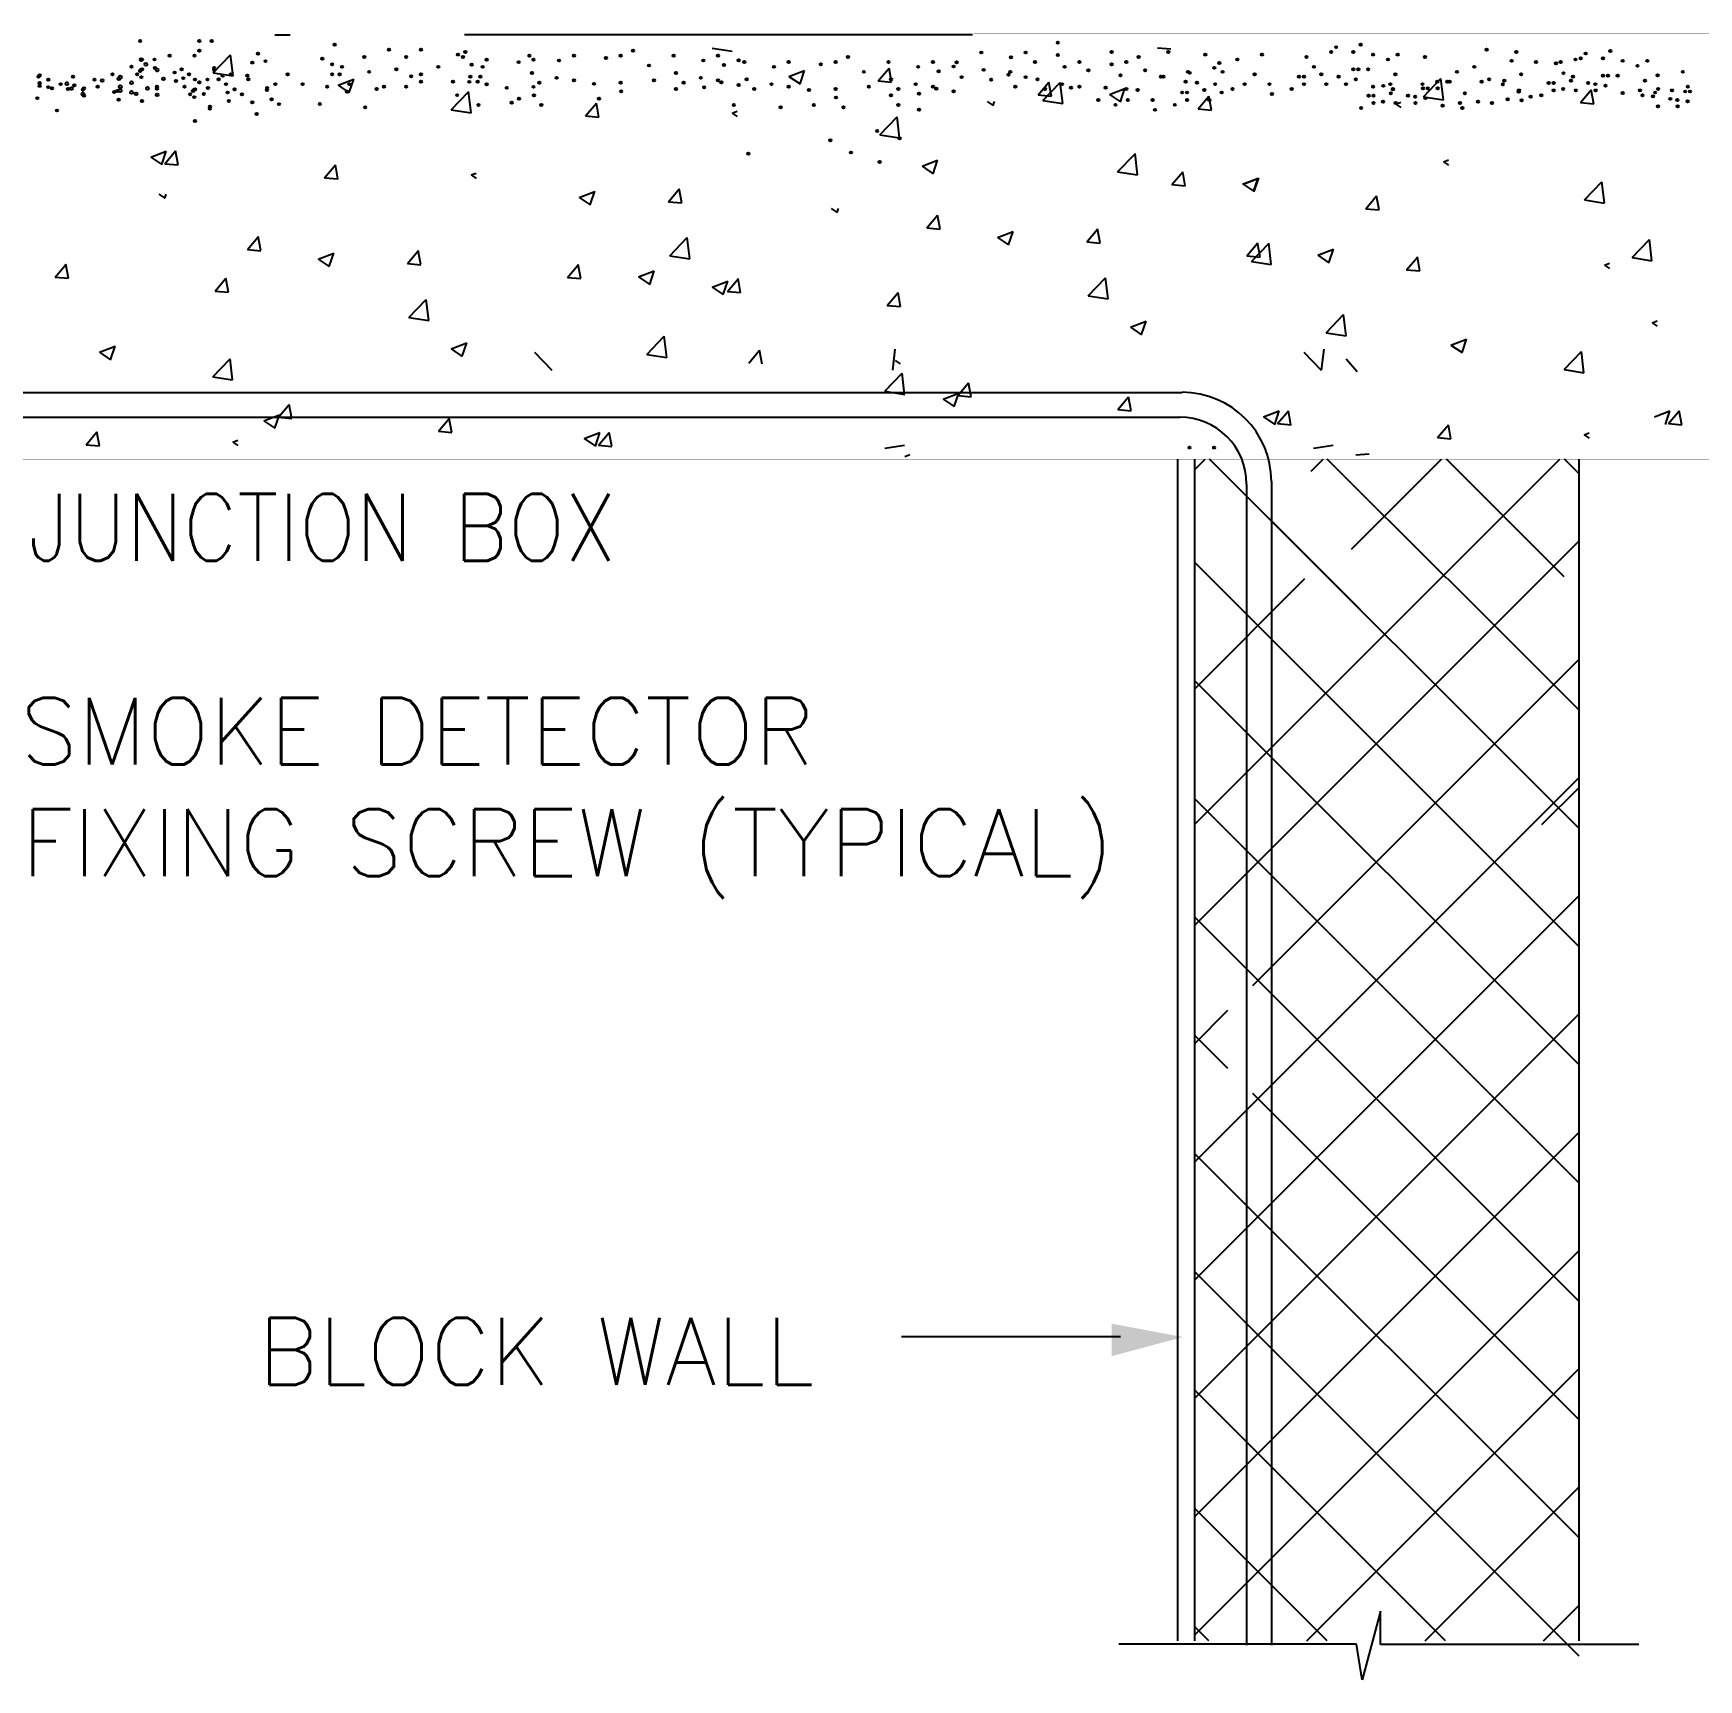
# Model space of a CAD drawing. Header units: inches. Extents: x 3955 to 4125, y 4886 to 4983.
# Drawn here: x 4081.309 to 4082.83, y 4951.945 to 4953.447 of the extents above; entities that cross this region are included whole.
import ezdxf

# ---------------------------------------------------------------- set-up
doc = ezdxf.new("R2010")
doc.units = ezdxf.units.IN
doc.header["$MEASUREMENT"] = 0
doc.linetypes.add('C', pattern=[0])
doc.layers.get('0').update_dxf_attribs({"lineweight": 35})
for name, color, linetype in [('A-SANITA', 7, 'Continuous'), ('ARCH', 1, 'Continuous'), ('C', 2, 'C'), ('E-LIGHT', 141, 'Continuous'), ('E-TEXT', 2, 'Continuous')]:
    doc.layers.add(name, color=color, linetype=linetype)
doc.styles.add('ROMANS', font='ROMANS.shx', dxfattribs={"width": 0.9})

# ---------------------------------------------------------------- blocks, each defined once
blk = doc.blocks.new('A$C760A6436')
at = {"layer": 'A-SANITA', "color": 2, "linetype": 'Continuous'}
for p, q in [((4.04853, -0.42046), (4.51222, -0.42046)), ((4.51222, -0.42046), (4.57004, -0.42046)), ((4.04853, -0.42984), (4.51222, -0.42984)), ((4.51222, -0.42984), (4.5691, -0.42984)), ((4.59442, -0.45516), (4.59442, -0.89462)), ((4.6038, -0.45421), (4.6038, -0.89462))]:
    blk.add_line(p, q, dxfattribs=at)
for centre in [(4.57279, -0.44135), (4.58212, -0.44135)]:
    blk.add_circle(centre, 0.000422, dxfattribs=at)
for centre, radius in [((4.57004, -0.45421), 0.03376), ((4.5691, -0.45516), 0.02532)]:
    blk.add_arc(centre, radius, 0, 90, dxfattribs=at)
at = {"layer": 'ARCH', "color": 8}
for p, q in [((4.23238, -0.28532), (4.22655, -0.28532)), ((4.20331, -0.29954), (4.20988, -0.29269)), ((4.21081, -0.30069), (4.20988, -0.29268)), ((4.39215, -0.29015), (4.39965, -0.29131)), ((4.56063, -0.29005), (4.56568, -0.29049)), ((4.20331, -0.29954), (4.21081, -0.30071)), ((4.25054, -0.30421), (4.25645, -0.30194)), ((4.25474, -0.30702), (4.25645, -0.30192)), ((4.42119, -0.30091), (4.4271, -0.29864)), ((4.42119, -0.30091), (4.42539, -0.30374)), ((4.42538, -0.30372), (4.42709, -0.29862)), ((4.455, -0.30258), (4.45907, -0.29773)), ((4.46005, -0.303), (4.45907, -0.29771)), ((4.6614, -0.30856), (4.66797, -0.30171)), ((4.6689, -0.30971), (4.66797, -0.30169)), ((4.25054, -0.30421), (4.25474, -0.30704)), ((4.29337, -0.31351), (4.29995, -0.30666)), ((4.30088, -0.31466), (4.29994, -0.30664)), ((4.455, -0.30258), (4.46005, -0.30302)), ((4.51553, -0.30788), (4.5196, -0.30303)), ((4.51553, -0.30788), (4.52058, -0.30832)), ((4.51732, -0.31), (4.52389, -0.30315)), ((4.52058, -0.3083), (4.5196, -0.30301)), ((4.52482, -0.31115), (4.52389, -0.30314)), ((4.54247, -0.30767), (4.54838, -0.3054)), ((4.54247, -0.30767), (4.54667, -0.3105)), ((4.54666, -0.31048), (4.54838, -0.30538)), ((4.57607, -0.31317), (4.58013, -0.30832)), ((4.58111, -0.31359), (4.58013, -0.30831)), ((4.6614, -0.30856), (4.6689, -0.30972)), ((4.72077, -0.31078), (4.72484, -0.30594)), ((4.72581, -0.31121), (4.72483, -0.30592)), ((4.29337, -0.31351), (4.30088, -0.31467)), ((4.34424, -0.31585), (4.34831, -0.311)), ((4.34929, -0.31627), (4.34831, -0.31098)), ((4.39969, -0.31482), (4.40159, -0.31409)), ((4.39969, -0.31482), (4.40159, -0.31611)), ((4.49622, -0.31036), (4.49847, -0.31188)), ((4.49847, -0.31186), (4.49897, -0.31036)), ((4.51732, -0.31), (4.52483, -0.31117)), ((4.57607, -0.31317), (4.58111, -0.31361)), ((4.65093, -0.3114), (4.65283, -0.31067)), ((4.65093, -0.3114), (4.65283, -0.31269)), ((4.72077, -0.31078), (4.72581, -0.31123)), ((4.34424, -0.31585), (4.34929, -0.31629)), ((4.45554, -0.32301), (4.46212, -0.31616)), ((4.46305, -0.32416), (4.46212, -0.31614)), ((4.45554, -0.32301), (4.46305, -0.32417)), ((4.17963, -0.33143), (4.18554, -0.32916)), ((4.17963, -0.33143), (4.18383, -0.33426)), ((4.18383, -0.33424), (4.18554, -0.32914)), ((4.18494, -0.33392), (4.18901, -0.32907)), ((4.18494, -0.33392), (4.18999, -0.33436)), ((4.18998, -0.33434), (4.18901, -0.32905)), ((4.47156, -0.33489), (4.47747, -0.33262)), ((4.47576, -0.3377), (4.47747, -0.3326)), ((4.54561, -0.33698), (4.55218, -0.33013)), ((4.55311, -0.33813), (4.55218, -0.33011)), ((4.66894, -0.33324), (4.67084, -0.33251)), ((4.66894, -0.33324), (4.67084, -0.33452)), ((4.24547, -0.33922), (4.24954, -0.33437)), ((4.24547, -0.33922), (4.25052, -0.33966)), ((4.25051, -0.33964), (4.24954, -0.33435)), ((4.30091, -0.33819), (4.30282, -0.33746)), ((4.30091, -0.33819), (4.30282, -0.33947)), ((4.47156, -0.33489), (4.47576, -0.33772)), ((4.54561, -0.33698), (4.55312, -0.33814)), ((4.56617, -0.34182), (4.57024, -0.33697)), ((4.57122, -0.34224), (4.57024, -0.33695)), ((4.59284, -0.34164), (4.59875, -0.33938)), ((4.59311, -0.34161), (4.59902, -0.33934)), ((4.59704, -0.34446), (4.59875, -0.33936)), ((4.5973, -0.34443), (4.59901, -0.33933)), ((4.18276, -0.34541), (4.18501, -0.34693)), ((4.18501, -0.34691), (4.18551, -0.34541)), ((4.34177, -0.34666), (4.34768, -0.34439)), ((4.34177, -0.34666), (4.34597, -0.34949)), ((4.34597, -0.34947), (4.34768, -0.34437)), ((4.37559, -0.34833), (4.37966, -0.34348)), ((4.38063, -0.34875), (4.37966, -0.34346)), ((4.56617, -0.34182), (4.57122, -0.34226)), ((4.59311, -0.34161), (4.5973, -0.34444)), ((4.63956, -0.35097), (4.64363, -0.34612)), ((4.64461, -0.35139), (4.64363, -0.3461)), ((4.72232, -0.34764), (4.72889, -0.34079)), ((4.72982, -0.34879), (4.72889, -0.34078)), ((4.37559, -0.34833), (4.38063, -0.34877)), ((4.43714, -0.35088), (4.43939, -0.35239)), ((4.43939, -0.35237), (4.43989, -0.35088)), ((4.63956, -0.35097), (4.64461, -0.35141)), ((4.72232, -0.34764), (4.72983, -0.34881)), ((4.4734, -0.3582), (4.47747, -0.35335)), ((4.4734, -0.3582), (4.47845, -0.35864)), ((4.47844, -0.35863), (4.47747, -0.35334)), ((4.53393, -0.3635), (4.538, -0.35865)), ((4.53897, -0.36392), (4.538, -0.35863)), ((4.21629, -0.3664), (4.22035, -0.36155)), ((4.22133, -0.36682), (4.22035, -0.36153)), ((4.37613, -0.36876), (4.3827, -0.36191)), ((4.38363, -0.3699), (4.3827, -0.36189)), ((4.50012, -0.36183), (4.50602, -0.35956)), ((4.50012, -0.36183), (4.50431, -0.36466)), ((4.50431, -0.36464), (4.50602, -0.35954)), ((4.53393, -0.3635), (4.53898, -0.36394)), ((4.59446, -0.36879), (4.59853, -0.36395)), ((4.59625, -0.37092), (4.60282, -0.36407)), ((4.59951, -0.36922), (4.59853, -0.36393)), ((4.60375, -0.37207), (4.60282, -0.36406)), ((4.74032, -0.36948), (4.7469, -0.36263)), ((4.74783, -0.37063), (4.7469, -0.36261)), ((4.21629, -0.3664), (4.22133, -0.36684)), ((4.243, -0.37002), (4.24891, -0.36775)), ((4.243, -0.37002), (4.2472, -0.37285)), ((4.2472, -0.37283), (4.24891, -0.36773)), ((4.27682, -0.37169), (4.28089, -0.36685)), ((4.27682, -0.37169), (4.28186, -0.37214)), ((4.28186, -0.37212), (4.28088, -0.36683)), ((4.37613, -0.36876), (4.38364, -0.36992)), ((4.59446, -0.36879), (4.59951, -0.36924)), ((4.59625, -0.37092), (4.60375, -0.37209)), ((4.6214, -0.36858), (4.62731, -0.36632)), ((4.6214, -0.36858), (4.6256, -0.37142)), ((4.62559, -0.3714), (4.6273, -0.3663)), ((4.65499, -0.37409), (4.65906, -0.36924)), ((4.66004, -0.37451), (4.65906, -0.36922)), ((4.72986, -0.37232), (4.73176, -0.37159)), ((4.74032, -0.36948), (4.74783, -0.37064)), ((4.1435, -0.37682), (4.14757, -0.37197)), ((4.1435, -0.37682), (4.14854, -0.37726)), ((4.14854, -0.37724), (4.14756, -0.37195)), ((4.20403, -0.38212), (4.2081, -0.37727)), ((4.20907, -0.38254), (4.2081, -0.37725)), ((4.33735, -0.37699), (4.34142, -0.37214)), ((4.33735, -0.37699), (4.34239, -0.37743)), ((4.34239, -0.37741), (4.34141, -0.37212)), ((4.36428, -0.37678), (4.37019, -0.37451)), ((4.36428, -0.37678), (4.36848, -0.37961)), ((4.36848, -0.37959), (4.37019, -0.37449)), ((4.39788, -0.38229), (4.40195, -0.37744)), ((4.40292, -0.38271), (4.40194, -0.37742)), ((4.53447, -0.38393), (4.54105, -0.37708)), ((4.54198, -0.38507), (4.54104, -0.37706)), ((4.65499, -0.37409), (4.66004, -0.37453)), ((4.72986, -0.37232), (4.73176, -0.3736)), ((4.20403, -0.38212), (4.20907, -0.38256)), ((4.39215, -0.38063), (4.39806, -0.37837)), ((4.39215, -0.38063), (4.39634, -0.38347)), ((4.39634, -0.38345), (4.39805, -0.37835)), ((4.39788, -0.38229), (4.40292, -0.38273)), ((4.45841, -0.38758), (4.46248, -0.38273)), ((4.46345, -0.388), (4.46248, -0.38271)), ((4.53447, -0.38393), (4.54198, -0.38509)), ((4.27736, -0.39212), (4.28393, -0.38527)), ((4.28486, -0.39327), (4.28393, -0.38526)), ((4.45841, -0.38758), (4.46345, -0.38802)), ((4.27736, -0.39212), (4.28486, -0.39329)), ((4.55049, -0.3958), (4.5564, -0.39354)), ((4.55049, -0.3958), (4.55469, -0.39864)), ((4.55469, -0.39862), (4.5564, -0.39352)), ((4.62454, -0.39789), (4.63111, -0.39104)), ((4.63204, -0.39904), (4.63111, -0.39103)), ((4.74786, -0.39416), (4.74977, -0.39342)), ((4.74786, -0.39416), (4.74977, -0.39544)), ((4.16028, -0.40529), (4.16618, -0.40303)), ((4.16447, -0.40811), (4.16618, -0.40301)), ((4.29337, -0.404), (4.29928, -0.40173)), ((4.29757, -0.40681), (4.29928, -0.40171)), ((4.36742, -0.40609), (4.374, -0.39924)), ((4.37493, -0.40724), (4.374, -0.39922)), ((4.62454, -0.39789), (4.63204, -0.39906)), ((4.67177, -0.40256), (4.67768, -0.40029)), ((4.67177, -0.40256), (4.67597, -0.40539)), ((4.67597, -0.40538), (4.67768, -0.40028)), ((4.16028, -0.40529), (4.16447, -0.40813)), ((4.20311, -0.4146), (4.20968, -0.40774)), ((4.21061, -0.41574), (4.20968, -0.40773)), ((4.29337, -0.404), (4.29757, -0.40683)), ((4.3249, -0.40525), (4.33148, -0.4121)), ((4.36742, -0.40609), (4.37493, -0.40725)), ((4.40596, -0.40939), (4.41003, -0.40454)), ((4.411, -0.40981), (4.41003, -0.40452)), ((4.46132, -0.4041), (4.46038, -0.41211)), ((4.4614, -0.40836), (4.4633, -0.40965)), ((4.61609, -0.40525), (4.62267, -0.4121)), ((4.6236, -0.4041), (4.62267, -0.41211)), ((4.63216, -0.40776), (4.63623, -0.4126)), ((4.71461, -0.41186), (4.72118, -0.40501)), ((4.72211, -0.41301), (4.72118, -0.405)), ((4.20311, -0.4146), (4.21062, -0.41576)), ((4.45749, -0.42006), (4.46406, -0.41321)), ((4.46499, -0.42121), (4.46406, -0.41319)), ((4.71461, -0.41186), (4.72211, -0.41303)), ((4.45749, -0.42006), (4.465, -0.42122)), ((4.47958, -0.42302), (4.48549, -0.42075)), ((4.48378, -0.42584), (4.48549, -0.42074)), ((4.48511, -0.42168), (4.48918, -0.41683)), ((4.48511, -0.42168), (4.49016, -0.42212)), ((4.49015, -0.4221), (4.48918, -0.41681)), ((4.54564, -0.42698), (4.54971, -0.42213)), ((4.55068, -0.4274), (4.54971, -0.42211)), ((4.228, -0.42988), (4.23206, -0.42503)), ((4.23304, -0.4303), (4.23206, -0.42501)), ((4.47958, -0.42302), (4.48378, -0.42585)), ((4.54564, -0.42698), (4.55069, -0.42742)), ((4.60086, -0.42978), (4.60677, -0.42751)), ((4.60506, -0.43259), (4.60677, -0.42749)), ((4.60617, -0.43227), (4.61024, -0.42742)), ((4.61121, -0.4327), (4.61024, -0.42741)), ((4.74874, -0.42978), (4.75465, -0.42751)), ((4.75294, -0.43259), (4.75465, -0.42749)), ((4.75405, -0.43227), (4.75812, -0.42742)), ((4.7591, -0.4327), (4.75812, -0.42741)), ((4.22247, -0.43122), (4.22838, -0.42895)), ((4.22247, -0.43122), (4.22666, -0.43405)), ((4.22666, -0.43403), (4.22837, -0.42893)), ((4.228, -0.42988), (4.23304, -0.43032)), ((4.28853, -0.43517), (4.29259, -0.43032)), ((4.29357, -0.4356), (4.29259, -0.43031)), ((4.60086, -0.42978), (4.60506, -0.43261)), ((4.60617, -0.43227), (4.61122, -0.43271)), ((4.6667, -0.43757), (4.67077, -0.43272)), ((4.67175, -0.43799), (4.67077, -0.4327)), ((4.75405, -0.43227), (4.7591, -0.43271)), ((4.15521, -0.4403), (4.15928, -0.43545)), ((4.15521, -0.4403), (4.16025, -0.44074)), ((4.16025, -0.44072), (4.15927, -0.43543)), ((4.21065, -0.43927), (4.21255, -0.43854)), ((4.21065, -0.43927), (4.21255, -0.44056)), ((4.28853, -0.43517), (4.29357, -0.43561)), ((4.34375, -0.43798), (4.34966, -0.43571)), ((4.34375, -0.43798), (4.34795, -0.44081)), ((4.34794, -0.44079), (4.34966, -0.43569)), ((4.34906, -0.44047), (4.35313, -0.43562)), ((4.34906, -0.44047), (4.3541, -0.44091)), ((4.3541, -0.44089), (4.35312, -0.4356)), ((4.45744, -0.44162), (4.46495, -0.44046)), ((4.61972, -0.44162), (4.62723, -0.44046)), ((4.6667, -0.43757), (4.67175, -0.43801)), ((4.72215, -0.43654), (4.72405, -0.43581)), ((4.72215, -0.43654), (4.72405, -0.43782)), ((4.46503, -0.44474), (4.46693, -0.44401)), ((4.57467, -0.44973), (4.57869, -0.44571)), ((4.57467, -0.584), (4.71295, -0.44571)), ((4.72024, -0.58552), (4.58043, -0.44571)), ((4.62568, -0.49096), (4.58043, -0.44571)), ((4.6189, -0.45025), (4.62344, -0.44571)), ((4.6702, -0.49096), (4.62495, -0.44571)), ((4.6341, -0.47981), (4.6682, -0.44571)), ((4.63579, -0.44413), (4.64083, -0.44369)), ((4.71462, -0.4903), (4.67004, -0.44571)), ((4.72024, -0.45126), (4.7147, -0.44571)), ((4.57467, -0.62225), (4.72024, -0.47668)), ((4.72024, -0.63028), (4.57467, -0.4847)), ((4.57467, -0.53274), (4.61645, -0.49096)), ((4.6375, -0.50278), (4.62568, -0.49096)), ((4.72024, -0.54077), (4.67044, -0.49096)), ((4.59675, -0.64493), (4.72024, -0.52143)), ((4.72024, -0.67503), (4.57467, -0.52946)), ((4.57467, -0.71176), (4.72024, -0.56619)), ((4.70621, -0.584), (4.72024, -0.56997)), ((4.72024, -0.71979), (4.57467, -0.57421)), ((4.57467, -0.75652), (4.72024, -0.61094)), ((4.72024, -0.76454), (4.57467, -0.61897)), ((4.57467, -0.66701), (4.58737, -0.65431)), ((4.57467, -0.80127), (4.72024, -0.6557)), ((4.58737, -0.67642), (4.57467, -0.66372)), ((4.72024, -0.8093), (4.59675, -0.68581)), ((4.57467, -0.84603), (4.72024, -0.70045)), ((4.72024, -0.85405), (4.57467, -0.70848)), ((4.57467, -0.89078), (4.72024, -0.74521)), ((4.72024, -0.89881), (4.57467, -0.75323)), ((4.61722, -0.89299), (4.72024, -0.78996)), ((4.66967, -0.89299), (4.57467, -0.79799)), ((4.66197, -0.89299), (4.72024, -0.83472)), ((4.62491, -0.89299), (4.57467, -0.84275)), ((4.70673, -0.89299), (4.72024, -0.87948))]:
    blk.add_line(p, q, dxfattribs=at)
at = {"layer": 'ARCH', "color": 1}
for p, q in [((4.29843, -0.28499), (4.49069, -0.28499)), ((4.72024, -0.89299), (4.72024, -0.44571)), ((4.64509, -0.88179), (4.63813, -0.90769)), ((4.64509, -0.89442), (4.64509, -0.88179)), ((4.58016, -0.89299), (4.57467, -0.8875)), ((4.63602, -0.89427), (4.54608, -0.89427)), ((4.63813, -0.90769), (4.63602, -0.89427)), ((4.74285, -0.89442), (4.64509, -0.89442))]:
    blk.add_line(p, q, dxfattribs=at)
at = {"layer": 'ARCH', "color": 1, "const_width": 0.0000844}
for points in [[(4.38277, -0.28482), (3.58776, -0.28482)], [(4.88852, -0.28463), (4.49117, -0.28463)], [(4.88839, -0.44571), (3.58448, -0.44571)]]:
    blk.add_lwpolyline(points, dxfattribs=at)
at = {"layer": 'ARCH', "color": 1}
blk.add_lwpolyline([(4.57467, -0.44571), (4.57467, -0.89299)], dxfattribs=at)
at = {"layer": 'ARCH', "color": 8}
for centre, radius in [((4.17564, -0.28744), 0.000422), ((4.19805, -0.28744), 0.000422), ((4.20273, -0.28744), 0.000422), ((4.24925, -0.28887), 0.000422), ((4.52297, -0.2881), 0.000422), ((4.6283, -0.28981), 0.000422), ((4.63763, -0.28887), 0.000422), ((4.17602, -0.29452), 0.000549), ((4.17637, -0.29448), 0.000422), ((4.17783, -0.29631), 0.000549), ((4.18106, -0.29448), 0.000422), ((4.18684, -0.29305), 0.000422), ((4.1962, -0.29305), 0.000422), ((4.19805, -0.29118), 0.000422), ((4.21809, -0.29564), 0.000422), ((4.22028, -0.2923), 0.000422), ((4.22308, -0.2951), 0.000422), ((4.24456, -0.29415), 0.000422), ((4.2483, -0.29635), 0.000422), ((4.26045, -0.29355), 0.000422), ((4.26978, -0.29074), 0.000422), ((4.27632, -0.29355), 0.000422), ((4.28193, -0.29074), 0.000422), ((4.29595, -0.29261), 0.000422), ((4.2978, -0.29355), 0.000422), ((4.29875, -0.29168), 0.000422), ((4.30115, -0.29641), 0.000422), ((4.30676, -0.29456), 0.000422), ((4.31891, -0.29548), 0.000422), ((4.32298, -0.29303), 0.000422), ((4.3245, -0.29456), 0.000422), ((4.33419, -0.29488), 0.000422), ((4.3398, -0.29303), 0.000422), ((4.35195, -0.29396), 0.000422), ((4.35754, -0.29303), 0.000422), ((4.36221, -0.29116), 0.000422), ((4.37757, -0.29303), 0.000422), ((4.38877, -0.29488), 0.000422), ((4.39438, -0.29303), 0.000422), ((4.39657, -0.29661), 0.000422), ((4.40218, -0.29477), 0.000422), ((4.40431, -0.29542), 0.000422), ((4.42112, -0.29542), 0.000422), ((4.43327, -0.29635), 0.000422), ((4.43886, -0.29542), 0.000422), ((4.44353, -0.29355), 0.000422), ((4.45889, -0.29542), 0.000422), ((4.4757, -0.29542), 0.000422), ((4.48467, -0.29556), 0.000422), ((4.494, -0.29184), 0.000422), ((4.50521, -0.29369), 0.000422), ((4.51082, -0.29184), 0.000422), ((4.51433, -0.29542), 0.000422), ((4.52297, -0.29276), 0.000422), ((4.53115, -0.29542), 0.000422), ((4.5433, -0.29168), 0.000422), ((4.5433, -0.29635), 0.000422), ((4.54889, -0.29542), 0.000422), ((4.55355, -0.29355), 0.000422), ((4.56478, -0.29168), 0.000422), ((4.57878, -0.29261), 0.000422), ((4.58405, -0.29578), 0.000422), ((4.59093, -0.29448), 0.000422), ((4.60026, -0.29261), 0.000422), ((4.61707, -0.29355), 0.000422), ((4.62643, -0.29168), 0.000422), ((4.63484, -0.29168), 0.000422), ((4.6423, -0.29261), 0.000422), ((4.64791, -0.29448), 0.000422), ((4.65163, -0.29261), 0.000422), ((4.66191, -0.29355), 0.000422), ((4.68526, -0.29074), 0.000422), ((4.69473, -0.295), 0.000422), ((4.69648, -0.29168), 0.000422), ((4.70395, -0.29542), 0.000422), ((4.71155, -0.29594), 0.000422), ((4.71328, -0.29542), 0.000422), ((4.71889, -0.29448), 0.000422), ((4.7209, -0.29407), 0.000422), ((4.72277, -0.2922), 0.000422), ((4.72931, -0.29407), 0.000422), ((4.73211, -0.29125), 0.000422), ((4.73677, -0.295), 0.000422), ((4.7461, -0.295), 0.000422), ((4.13715, -0.30101), 0.000422), ((4.13762, -0.30052), 0.000422), ((4.14087, -0.30214), 0.000422), ((4.15023, -0.30101), 0.000422), ((4.15835, -0.3021), 0.000422), ((4.16121, -0.30244), 0.000549), ((4.16517, -0.30009), 0.000422), ((4.16752, -0.30179), 0.000549), ((4.16813, -0.30115), 0.000549), ((4.17237, -0.29723), 0.000422), ((4.17452, -0.30009), 0.000422), ((4.17562, -0.29885), 0.000422), ((4.17609, -0.29836), 0.000422), ((4.17609, -0.30117), 0.000422), ((4.17637, -0.29822), 0.000422), ((4.18125, -0.29772), 0.000422), ((4.18206, -0.29842), 0.000549), ((4.18452, -0.30179), 0.000549), ((4.18869, -0.29939), 0.000422), ((4.18916, -0.30264), 0.000422), ((4.19132, -0.29822), 0.000422), ((4.19194, -0.30156), 0.000422), ((4.19413, -0.30009), 0.000422), ((4.19642, -0.30205), 0.000422), ((4.20111, -0.30205), 0.000422), ((4.20364, -0.29847), 0.000422), ((4.20366, -0.29772), 0.000422), ((4.20534, -0.30196), 0.000422), ((4.20689, -0.30063), 0.000422), ((4.21, -0.30009), 0.000422), ((4.21624, -0.30063), 0.000422), ((4.21654, -0.30196), 0.000422), ((4.23149, -0.30009), 0.000422), ((4.2483, -0.30009), 0.000422), ((4.25112, -0.30009), 0.000422), ((4.25204, -0.29727), 0.000422), ((4.26232, -0.29914), 0.000422), ((4.2726, -0.29822), 0.000422), ((4.27821, -0.30089), 0.000422), ((4.28193, -0.30009), 0.000422), ((4.28193, -0.30289), 0.000422), ((4.28847, -0.29727), 0.000422), ((4.29408, -0.30289), 0.000422), ((4.30022, -0.30294), 0.000422), ((4.30062, -0.30101), 0.000422), ((4.30341, -0.30289), 0.000422), ((4.30436, -0.30101), 0.000422), ((4.30528, -0.29727), 0.000422), ((4.32391, -0.29957), 0.000422), ((4.33326, -0.30142), 0.000422), ((4.3398, -0.30237), 0.000422), ((4.36823, -0.29675), 0.000422), ((4.3701, -0.30237), 0.000422), ((4.37849, -0.29957), 0.000422), ((4.38784, -0.30142), 0.000422), ((4.39438, -0.30237), 0.000422), ((4.40523, -0.30196), 0.000422), ((4.41551, -0.29727), 0.000422), ((4.44955, -0.29914), 0.000422), ((4.45981, -0.30196), 0.000422), ((4.47009, -0.29727), 0.000422), ((4.47789, -0.299), 0.000422), ((4.4835, -0.29715), 0.000422), ((4.48654, -0.30117), 0.000422), ((4.49493, -0.29838), 0.000422), ((4.49774, -0.3021), 0.000422), ((4.50428, -0.30023), 0.000422), ((4.505, -0.29914), 0.000422), ((4.51082, -0.30117), 0.000422), ((4.51526, -0.30196), 0.000422), ((4.52554, -0.29727), 0.000422), ((4.53453, -0.29858), 0.000422), ((4.54668, -0.30045), 0.000422), ((4.55601, -0.29858), 0.000422), ((4.56196, -0.30101), 0.000422), ((4.56291, -0.30101), 0.000422), ((4.57132, -0.30289), 0.000422), ((4.57224, -0.29914), 0.000422), ((4.57283, -0.29953), 0.000422), ((4.58218, -0.29765), 0.000422), ((4.58531, -0.29914), 0.000422), ((4.59746, -0.30009), 0.000422), ((4.61428, -0.30101), 0.000422), ((4.61615, -0.30101), 0.000422), ((4.61989, -0.29727), 0.000422), ((4.62269, -0.30009), 0.000422), ((4.62922, -0.30101), 0.000422), ((4.63484, -0.29822), 0.000422), ((4.63576, -0.30196), 0.000422), ((4.63669, -0.29822), 0.000422), ((4.64043, -0.29822), 0.000422), ((4.6507, -0.30009), 0.000422), ((4.66657, -0.30289), 0.000422), ((4.67032, -0.30289), 0.000422), ((4.67126, -0.30289), 0.000422), ((4.67406, -0.29914), 0.000422), ((4.68059, -0.29727), 0.000422), ((4.68339, -0.30289), 0.000422), ((4.68621, -0.30196), 0.000422), ((4.69194, -0.30248), 0.000422), ((4.69833, -0.30009), 0.000422), ((4.71437, -0.29966), 0.000422), ((4.71716, -0.30248), 0.000422), ((4.71797, -0.30101), 0.000422), ((4.72931, -0.30061), 0.000422), ((4.73116, -0.30061), 0.000422), ((4.7349, -0.30061), 0.000422), ((4.74238, -0.29687), 0.000422), ((4.74518, -0.30248), 0.000422), ((4.74998, -0.30045), 0.000422), ((4.75954, -0.29914), 0.000422), ((4.13668, -0.30913), 0.000422), ((4.1376, -0.30447), 0.000422), ((4.13762, -0.30334), 0.000422), ((4.14087, -0.30496), 0.000422), ((4.14227, -0.30539), 0.000422), ((4.14556, -0.30381), 0.000422), ((4.14785, -0.30367), 0.000549), ((4.14836, -0.30568), 0.000422), ((4.14966, -0.30546), 0.000549), ((4.1507, -0.30426), 0.000422), ((4.15389, -0.30757), 0.000549), ((4.15395, -0.30588), 0.000422), ((4.15442, -0.30539), 0.000422), ((4.15442, -0.30821), 0.000422), ((4.15958, -0.30476), 0.000422), ((4.16581, -0.30676), 0.000422), ((4.16702, -0.30643), 0.000422), ((4.16811, -0.30628), 0.000549), ((4.16813, -0.30481), 0.000549), ((4.17236, -0.30326), 0.000549), ((4.17236, -0.30692), 0.000549), ((4.17417, -0.30748), 0.000549), ((4.17845, -0.30542), 0.000549), ((4.18197, -0.3055), 0.000422), ((4.18208, -0.30786), 0.000549), ((4.18199, -0.30476), 0.000422), ((4.19241, -0.3048), 0.000422), ((4.19457, -0.30767), 0.000422), ((4.19566, -0.30643), 0.000422), ((4.19614, -0.30593), 0.000422), ((4.19614, -0.30875), 0.000422), ((4.19642, -0.30579), 0.000422), ((4.19805, -0.30313), 0.000422), ((4.19973, -0.30755), 0.000422), ((4.2013, -0.3053), 0.000422), ((4.20813, -0.30381), 0.000422), ((4.20874, -0.30697), 0.000422), ((4.21136, -0.30579), 0.000422), ((4.21418, -0.30767), 0.000422), ((4.22368, -0.30604), 0.000422), ((4.2237, -0.3053), 0.000422), ((4.22682, -0.30381), 0.000422), ((4.2371, -0.30381), 0.000422), ((4.24643, -0.30476), 0.000422), ((4.25391, -0.30663), 0.000422), ((4.25484, -0.30381), 0.000422), ((4.26512, -0.30568), 0.000422), ((4.26791, -0.30476), 0.000422), ((4.27632, -0.30476), 0.000422), ((4.29561, -0.30798), 0.000422), ((4.30676, -0.30389), 0.000422), ((4.3144, -0.3052), 0.000422), ((4.3245, -0.30482), 0.000422), ((4.32466, -0.30802), 0.000422), ((4.32673, -0.30329), 0.000422), ((4.34744, -0.30368), 0.000422), ((4.35754, -0.30329), 0.000422), ((4.3577, -0.30649), 0.000422), ((4.37849, -0.30563), 0.000422), ((4.38131, -0.30329), 0.000422), ((4.3891, -0.30502), 0.000422), ((4.39564, -0.30315), 0.000422), ((4.40218, -0.3041), 0.000422), ((4.40805, -0.30568), 0.000422), ((4.41458, -0.30381), 0.000422), ((4.42112, -0.30476), 0.000422), ((4.42876, -0.30607), 0.000422), ((4.43886, -0.30568), 0.000422), ((4.43902, -0.30888), 0.000422), ((4.45142, -0.30476), 0.000422), ((4.45981, -0.30802), 0.000422), ((4.46263, -0.30568), 0.000422), ((4.46916, -0.30381), 0.000422), ((4.47042, -0.30741), 0.000422), ((4.4757, -0.30476), 0.000422), ((4.47696, -0.30554), 0.000422), ((4.4835, -0.30649), 0.000422), ((4.50687, -0.30476), 0.000422), ((4.51807, -0.30568), 0.000422), ((4.52461, -0.30381), 0.000422), ((4.52799, -0.30512), 0.000422), ((4.53115, -0.30476), 0.000422), ((4.54107, -0.30512), 0.000422), ((4.54889, -0.30568), 0.000422), ((4.55322, -0.30606), 0.000422), ((4.57003, -0.30699), 0.000422), ((4.5719, -0.30699), 0.000422), ((4.57564, -0.30325), 0.000422), ((4.57844, -0.30606), 0.000422), ((4.58252, -0.30381), 0.000422), ((4.58498, -0.30699), 0.000422), ((4.58906, -0.30568), 0.000422), ((4.59372, -0.30381), 0.000422), ((4.60308, -0.30381), 0.000422), ((4.604, -0.30755), 0.000422), ((4.61148, -0.30568), 0.000422), ((4.61615, -0.30381), 0.000422), ((4.62456, -0.30381), 0.000422), ((4.63202, -0.30381), 0.000422), ((4.64059, -0.30818), 0.000422), ((4.6423, -0.30476), 0.000422), ((4.64246, -0.30818), 0.000422), ((4.6462, -0.30444), 0.000422), ((4.64883, -0.30381), 0.000422), ((4.649, -0.30726), 0.000422), ((4.64978, -0.30568), 0.000422), ((4.6498, -0.30579), 0.000422), ((4.65553, -0.30818), 0.000422), ((4.65821, -0.30859), 0.000422), ((4.66098, -0.30381), 0.000422), ((4.66115, -0.30539), 0.000422), ((4.66207, -0.30913), 0.000422), ((4.66299, -0.30539), 0.000422), ((4.66674, -0.30539), 0.000422), ((4.67701, -0.30726), 0.000422), ((4.69138, -0.30392), 0.000422), ((4.69741, -0.30663), 0.000422), ((4.69755, -0.3062), 0.000422), ((4.70197, -0.30859), 0.000422), ((4.70596, -0.30807), 0.000422), ((4.70875, -0.3034), 0.000422), ((4.71062, -0.3034), 0.000422), ((4.71062, -0.3062), 0.000422), ((4.71422, -0.30568), 0.000422), ((4.71903, -0.3062), 0.000422), ((4.7237, -0.3034), 0.000422), ((4.72637, -0.30381), 0.000422), ((4.72649, -0.3062), 0.000422), ((4.73024, -0.30435), 0.000422), ((4.73677, -0.30714), 0.000422), ((4.74331, -0.3062), 0.000422), ((4.74426, -0.30807), 0.000422), ((4.74825, -0.30845), 0.000422), ((4.74906, -0.30699), 0.000422), ((4.75019, -0.30568), 0.000422), ((4.75546, -0.3062), 0.000422), ((4.7604, -0.30658), 0.000422), ((4.76141, -0.30476), 0.000422), ((4.76225, -0.30658), 0.000422), ((4.14414, -0.3138), 0.000422), ((4.16749, -0.30967), 0.000422), ((4.17637, -0.31017), 0.000422), ((4.20201, -0.31308), 0.000422), ((4.20203, -0.31233), 0.000422), ((4.20921, -0.31021), 0.000422), ((4.21809, -0.31071), 0.000422), ((4.21977, -0.31513), 0.000422), ((4.22538, -0.30954), 0.000422), ((4.22818, -0.31139), 0.000422), ((4.24363, -0.31129), 0.000422), ((4.26081, -0.3126), 0.000422), ((4.30371, -0.31174), 0.000422), ((4.31627, -0.31081), 0.000422), ((4.31901, -0.30929), 0.000422), ((4.32747, -0.31174), 0.000422), ((4.34931, -0.30929), 0.000422), ((4.40033, -0.31168), 0.000422), ((4.41807, -0.3126), 0.000422), ((4.43063, -0.31168), 0.000422), ((4.44183, -0.3126), 0.000422), ((4.46263, -0.31174), 0.000422), ((4.47042, -0.31347), 0.000422), ((4.53827, -0.30978), 0.000422), ((4.54481, -0.31165), 0.000422), ((4.54947, -0.30978), 0.000422), ((4.55883, -0.30978), 0.000422), ((4.55975, -0.31352), 0.000422), ((4.56724, -0.31165), 0.000422), ((4.5719, -0.30978), 0.000422), ((4.58031, -0.30978), 0.000422), ((4.63779, -0.31285), 0.000422), ((4.64246, -0.31098), 0.000422), ((4.64606, -0.31046), 0.000422), ((4.65087, -0.31098), 0.000422), ((4.65833, -0.31098), 0.000422), ((4.66861, -0.31192), 0.000422), ((4.67514, -0.31098), 0.000422), ((4.67609, -0.31285), 0.000422), ((4.68202, -0.31046), 0.000422), ((4.68729, -0.31098), 0.000422), ((4.69325, -0.30953), 0.000422), ((4.69848, -0.30994), 0.000422), ((4.75013, -0.31217), 0.000422), ((4.75479, -0.30938), 0.000422), ((4.75747, -0.30978), 0.000422), ((4.75759, -0.31217), 0.000422), ((4.76133, -0.31032), 0.000422), ((4.19642, -0.31774), 0.000422), ((4.4546, -0.32151), 0.000422), ((4.43685, -0.32506), 0.000422), ((4.46312, -0.32435), 0.000422), ((4.40585, -0.33011), 0.000422), ((4.44465, -0.32968), 0.000422), ((4.45555, -0.33331), 0.000422)]:
    blk.add_circle(centre, radius, dxfattribs=at)
at = {"layer": 'C', "color": 1}
blk.add_line((4.56822, -0.44571), (4.56822, -0.89299), dxfattribs=at)
at = {"layer": 'E-LIGHT', "color": 11, "linetype": 'Continuous'}
blk.add_line((4.54671, -0.77798), (4.46376, -0.77787), dxfattribs=at)
blk.add_solid([(4.5433, -0.77294), (4.54334, -0.78523), (4.57034, -0.778)], dxfattribs=at)
at = {"layer": 'E-TEXT', "style": 'ROMANS'}
for s, p in [('SMOKE DETECTOR', (4.13029, -0.56134)), ('FIXING SCREW (TYPICAL)', (4.13064, -0.60354)), (' BLOCK WALL ', (4.20292, -0.7961))]:
    blk.add_text(s, height=0.0253175, dxfattribs=at).set_placement(p)
at = {"layer": 'E-TEXT', "insert": (4.13328, -0.47155), "char_height": 0.0253175, "attachment_point": 4, "style": 'ROMANS'}
blk.add_mtext('JUNCTION BOX', dxfattribs=at)

msp = doc.modelspace()

# ---------------------------------------------------------------- block references
at = {"xscale": 2.411673539939912, "yscale": 2.411673539939912, "zscale": 2.411673539939912}
msp.add_blockref('A$C760A6436', (4071.3367, 4954.1337), dxfattribs=at)

doc.saveas('drawing.dxf')
